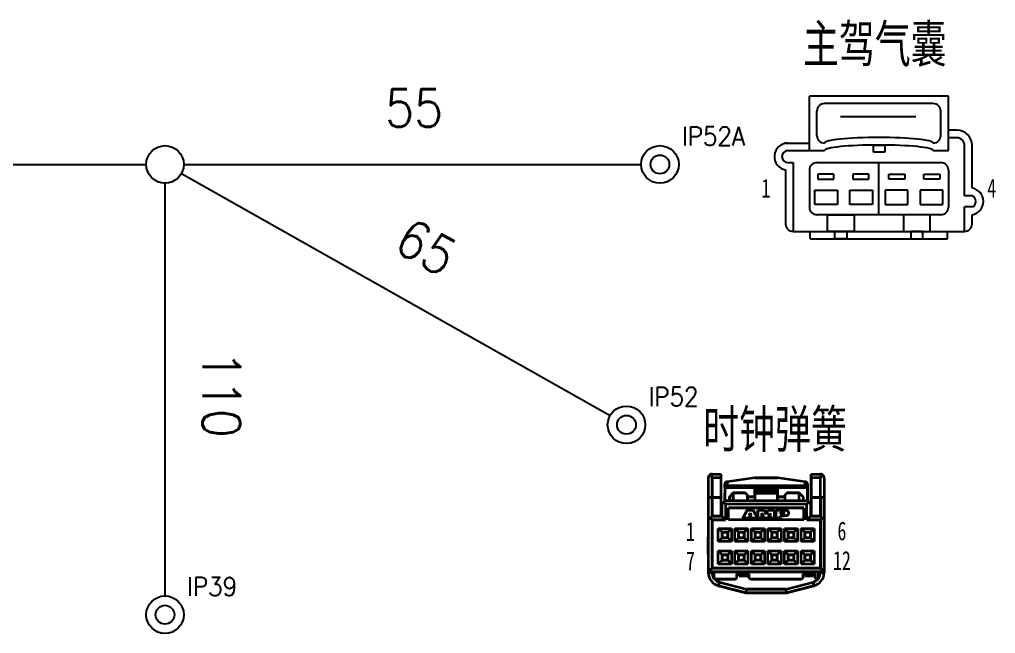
# Model space of a CAD drawing. Header units: inches. Extents: x 47316 to 59086, y 3141 to 11743.
# Drawn here: x 52547.9 to 52677.6, y 8756.5 to 8838.2 of the extents above; entities that cross this region are included whole.
import ezdxf

# ---------------------------------------------------------------- set-up
doc = ezdxf.new("R2010")
doc.units = ezdxf.units.IN
doc.header["$MEASUREMENT"] = 0
doc.layers.add('___SHELL', color=7, linetype='Continuous')
doc.styles.add('MtX_FangSong_GB2312', font='')
doc.styles.get("Standard").update_dxf_attribs({"font": ''})
doc.styles.add('仿宋', font='仿宋_GB2312.ttf', dxfattribs={"width": 0.7})
doc.styles.get('MtX_FangSong_GB2312').set_extended_font_data('FangSong_GB2312')
doc.styles.get('Standard').set_extended_font_data('SimSun')
doc.linetypes.add('_VH_OTCON', pattern='A,0.0001,[7,VeSys.shx,S=0.1,R=0,X=0,Y=0],-0.4,[7,VeSys.shx,S=0.1,R=0,X=0,Y=0],-0.4,["X",Standard,S=1,R=0,X=-0.5,Y=-0.5],-0.0001,[7,VeSys.shx,S=0.1,R=0,X=0,Y=0],-0.4', length=1.2002)

msp = doc.modelspace()

# ---------------------------------------------------------------- linework, layer by layer
at = {"color": 0, "linetype": '_VH_OTCON', "lineweight": -2, "ltscale": 5}
for p, q in [((52402.94, 8818.94), (52564.7, 8818.94)), ((52569.7, 8818.94), (52630.51, 8818.94)), ((52569.38, 8817.71), (52626.39, 8785.51)), ((52567.2, 8816.44), (52567.2, 8761.5))]:
    msp.add_line(p, q, dxfattribs=at)
at = {"color": 7, "lineweight": 35, "ltscale": 0.064999}
for p, q in [((52639.44, 8777.21), (52639.44, 8774.61)), ((52639.44, 8777.21), (52639.44, 8774.61)), ((52639.94, 8777.21), (52639.94, 8774.61)), ((52639.94, 8774.61), (52639.94, 8777.21)), ((52641.14, 8774.61), (52641.14, 8777.21)), ((52641.14, 8774.61), (52641.14, 8777.21)), ((52653.14, 8777.21), (52653.14, 8774.61)), ((52653.14, 8777.21), (52653.14, 8774.61)), ((52654.34, 8774.61), (52654.34, 8777.21)), ((52654.34, 8774.61), (52654.34, 8777.21)), ((52654.84, 8777.21), (52654.84, 8774.61)), ((52654.84, 8777.21), (52654.84, 8774.61))]:
    msp.add_line(p, q, dxfattribs=at)
at = {"color": 7, "lineweight": 35, "ltscale": 0.1975}
msp.add_line((52639.44, 8777.21), (52639.44, 8769.31), dxfattribs=at)
at = {"color": 7, "lineweight": 35, "ltscale": 0.03}
for p, q in [((52639.94, 8777.71), (52641.14, 8777.71)), ((52639.94, 8777.71), (52641.14, 8777.71)), ((52641.14, 8777.21), (52639.94, 8777.21)), ((52641.14, 8777.21), (52639.94, 8777.21)), ((52653.14, 8777.71), (52654.34, 8777.71)), ((52653.14, 8777.71), (52654.34, 8777.71)), ((52654.34, 8777.21), (52653.14, 8777.21)), ((52654.34, 8777.21), (52653.14, 8777.21)), ((52639.94, 8774.61), (52641.14, 8774.61)), ((52641.14, 8774.61), (52639.94, 8774.61)), ((52653.14, 8774.61), (52654.34, 8774.61)), ((52654.34, 8774.61), (52653.14, 8774.61))]:
    msp.add_line(p, q, dxfattribs=at)
at = {"color": 7, "lineweight": 35, "ltscale": 0.0125}
for p, q in [((52641.14, 8777.21), (52641.14, 8777.71)), ((52641.14, 8777.21), (52641.14, 8777.71)), ((52653.14, 8777.71), (52653.14, 8777.21)), ((52653.14, 8777.71), (52653.14, 8777.21)), ((52639.94, 8774.61), (52639.44, 8774.61)), ((52639.44, 8774.61), (52639.94, 8774.61)), ((52642.24, 8774.71), (52642.24, 8774.21)), ((52642.24, 8774.71), (52642.24, 8774.21)), ((52645.64, 8774.71), (52645.64, 8774.21)), ((52649.64, 8774.71), (52649.64, 8774.21)), ((52652.04, 8774.71), (52652.04, 8774.21)), ((52652.04, 8774.71), (52652.04, 8774.21)), ((52654.84, 8774.61), (52654.34, 8774.61)), ((52654.84, 8774.61), (52654.34, 8774.61)), ((52639.44, 8764.6), (52639.94, 8764.6)), ((52639.44, 8764.6), (52639.94, 8764.6)), ((52654.84, 8764.6), (52654.34, 8764.6)), ((52654.34, 8764.6), (52654.84, 8764.6)), ((52640.79, 8762.86), (52640.91, 8763.35)), ((52640.91, 8763.35), (52640.79, 8762.86)), ((52653.49, 8762.86), (52653.37, 8763.35)), ((52653.37, 8763.35), (52653.49, 8762.86))]:
    msp.add_line(p, q, dxfattribs=at)
at = {"color": 7, "lineweight": 35, "ltscale": 0.001054}
for p, q in [((52641.9, 8776.69), (52641.94, 8776.69)), ((52641.94, 8776.69), (52641.9, 8776.69)), ((52652.38, 8776.69), (52652.34, 8776.69)), ((52652.34, 8776.69), (52652.38, 8776.69))]:
    msp.add_line(p, q, dxfattribs=at)
at = {"color": 7, "lineweight": 35, "ltscale": 0.093409}
for p, q in [((52645.64, 8777.21), (52641.94, 8776.69)), ((52645.64, 8777.21), (52641.94, 8776.69)), ((52652.34, 8776.69), (52648.64, 8777.21)), ((52652.34, 8776.69), (52648.64, 8777.21))]:
    msp.add_line(p, q, dxfattribs=at)
at = {"color": 7, "lineweight": 35, "ltscale": 0.012}
for p, q in [((52641.94, 8776.69), (52641.94, 8776.21)), ((52641.94, 8776.69), (52641.94, 8776.21)), ((52652.34, 8776.21), (52652.34, 8776.69)), ((52652.34, 8776.21), (52652.34, 8776.69))]:
    msp.add_line(p, q, dxfattribs=at)
at = {"color": 7, "lineweight": 35, "ltscale": 0.075}
for p, q in [((52648.64, 8777.21), (52645.64, 8777.21)), ((52645.64, 8777.21), (52648.64, 8777.21)), ((52645.64, 8775.71), (52648.64, 8775.71)), ((52648.64, 8775.71), (52645.64, 8775.71)), ((52645.64, 8775.71), (52648.64, 8775.71)), ((52645.64, 8775.51), (52648.64, 8775.51)), ((52645.64, 8775.51), (52648.64, 8775.51)), ((52639.44, 8774.61), (52639.44, 8771.61)), ((52639.44, 8774.61), (52639.44, 8771.61)), ((52648.64, 8775.15), (52645.64, 8775.15)), ((52648.64, 8775.15), (52645.64, 8775.15)), ((52654.84, 8774.61), (52654.84, 8771.61)), ((52654.84, 8771.61), (52654.84, 8774.61))]:
    msp.add_line(p, q, dxfattribs=at)
at = {"color": 7, "lineweight": 35, "ltscale": 0.139999}
msp.add_line((52653.14, 8772.11), (52653.14, 8777.71), dxfattribs=at)
at = {"color": 7, "lineweight": 35, "ltscale": 0.011926}
for p, q in [((52641.64, 8775.91), (52641.64, 8776.39)), ((52641.64, 8776.39), (52641.64, 8775.91)), ((52652.64, 8776.39), (52652.64, 8775.91)), ((52652.64, 8776.39), (52652.64, 8775.91))]:
    msp.add_line(p, q, dxfattribs=at)
at = {"color": 7, "lineweight": 35, "ltscale": 0.031333}
msp.add_line((52641.64, 8776.39), (52641.64, 8775.14), dxfattribs=at)
at = {"color": 7, "lineweight": 35, "ltscale": 0.275}
msp.add_line((52652.64, 8775.91), (52641.64, 8775.91), dxfattribs=at)
msp.add_line((52652.64, 8775.91), (52641.64, 8775.91), dxfattribs=at)
at = {"color": 7, "lineweight": 35, "ltscale": 0.045}
for p, q in [((52641.64, 8775.91), (52641.64, 8774.11)), ((52641.64, 8775.91), (52641.64, 8774.11)), ((52652.64, 8774.11), (52652.64, 8775.91)), ((52652.64, 8775.91), (52652.64, 8774.11)), ((52641.74, 8771.61), (52639.94, 8771.61)), ((52639.94, 8771.61), (52641.74, 8771.61)), ((52654.34, 8771.61), (52652.54, 8771.61)), ((52652.54, 8771.61), (52654.34, 8771.61))]:
    msp.add_line(p, q, dxfattribs=at)
at = {"color": 7, "lineweight": 35, "ltscale": 0.260001}
msp.add_line((52641.94, 8776.21), (52652.34, 8776.21), dxfattribs=at)
msp.add_line((52641.94, 8776.21), (52652.34, 8776.21), dxfattribs=at)
at = {"color": 7, "lineweight": 35, "ltscale": 0.025}
for p, q in [((52645.64, 8774.71), (52645.64, 8775.71)), ((52642.74, 8775.21), (52642.74, 8774.21)), ((52642.74, 8774.21), (52642.74, 8775.21)), ((52645.64, 8774.71), (52644.64, 8774.71)), ((52644.64, 8774.71), (52645.64, 8774.71)), ((52649.64, 8774.71), (52648.64, 8774.71)), ((52648.64, 8774.71), (52649.64, 8774.71)), ((52651.54, 8774.21), (52651.54, 8775.21)), ((52651.54, 8774.21), (52651.54, 8775.21)), ((52640.19, 8764.71), (52640.19, 8763.71)), ((52640.19, 8763.71), (52640.19, 8764.71)), ((52640.19, 8763.71), (52640.19, 8764.71)), ((52654.09, 8763.71), (52654.09, 8764.71)), ((52654.09, 8764.71), (52654.09, 8763.71))]:
    msp.add_line(p, q, dxfattribs=at)
at = {"color": 7, "lineweight": 35, "ltscale": 0.005}
for p, q in [((52645.64, 8775.51), (52645.64, 8775.71)), ((52648.64, 8775.71), (52648.64, 8775.51)), ((52648.64, 8775.51), (52648.64, 8775.71)), ((52648.64, 8775.71), (52648.64, 8775.51)), ((52649.64, 8774.71), (52649.64, 8774.91))]:
    msp.add_line(p, q, dxfattribs=at)
at = {"color": 7, "lineweight": 35, "ltscale": 0.009042}
for p, q in [((52645.64, 8775.51), (52645.64, 8775.15)), ((52645.64, 8775.51), (52645.64, 8775.15)), ((52648.64, 8775.51), (52648.64, 8775.15)), ((52648.64, 8775.15), (52648.64, 8775.51))]:
    msp.add_line(p, q, dxfattribs=at)
at = {"color": 7, "lineweight": 35, "ltscale": 0.004077}
msp.add_line((52645.64, 8775.51), (52645.64, 8775.35), dxfattribs=at)
at = {"color": 7, "lineweight": 35, "ltscale": 0.015923}
msp.add_line((52645.64, 8774.71), (52645.64, 8775.35), dxfattribs=at)
at = {"color": 7, "lineweight": 35, "ltscale": 0.0625}
for p, q in [((52639.94, 8772.11), (52639.94, 8774.61)), ((52639.94, 8774.61), (52639.94, 8772.11)), ((52641.14, 8772.11), (52641.14, 8774.61)), ((52641.14, 8772.11), (52641.14, 8774.61)), ((52653.14, 8774.61), (52653.14, 8772.11)), ((52653.14, 8774.61), (52653.14, 8772.11)), ((52654.34, 8774.61), (52654.34, 8772.11)), ((52654.34, 8772.11), (52654.34, 8774.61))]:
    msp.add_line(p, q, dxfattribs=at)
at = {"color": 7, "lineweight": 35, "ltscale": 0.008839}
for p, q in [((52641.24, 8773.71), (52641.49, 8773.96)), ((52641.24, 8773.71), (52641.49, 8773.96)), ((52641.49, 8773.96), (52641.74, 8774.21)), ((52641.49, 8773.96), (52641.74, 8774.21)), ((52641.74, 8773.71), (52641.49, 8773.96)), ((52641.49, 8773.96), (52641.74, 8773.71)), ((52652.54, 8774.21), (52652.79, 8773.96)), ((52652.54, 8774.21), (52652.79, 8773.96)), ((52652.54, 8773.71), (52652.79, 8773.96)), ((52652.79, 8773.96), (52652.54, 8773.71)), ((52652.79, 8773.96), (52653.04, 8773.71)), ((52652.79, 8773.96), (52653.04, 8773.71)), ((52639.69, 8771.86), (52639.44, 8771.61)), ((52639.44, 8771.61), (52639.69, 8771.86)), ((52639.69, 8771.86), (52639.94, 8772.11)), ((52639.94, 8772.11), (52639.69, 8771.86)), ((52639.94, 8771.61), (52639.69, 8771.86)), ((52639.69, 8771.86), (52639.94, 8771.61)), ((52654.59, 8771.86), (52654.34, 8772.11)), ((52654.59, 8771.86), (52654.34, 8772.11)), ((52654.59, 8771.86), (52654.34, 8771.61)), ((52654.34, 8771.61), (52654.59, 8771.86)), ((52654.84, 8771.61), (52654.59, 8771.86)), ((52654.84, 8771.61), (52654.59, 8771.86)), ((52639.69, 8764.96), (52639.44, 8765.21)), ((52639.44, 8765.21), (52639.69, 8764.96)), ((52639.69, 8764.96), (52639.94, 8765.21)), ((52639.94, 8765.21), (52639.69, 8764.96)), ((52639.94, 8764.71), (52639.69, 8764.96)), ((52639.69, 8764.96), (52639.94, 8764.71)), ((52654.34, 8765.21), (52654.59, 8764.96)), ((52654.59, 8764.96), (52654.34, 8765.21)), ((52654.34, 8764.71), (52654.59, 8764.96)), ((52654.34, 8764.71), (52654.59, 8764.96)), ((52654.59, 8764.96), (52654.84, 8765.21)), ((52654.59, 8764.96), (52654.84, 8765.21))]:
    msp.add_line(p, q, dxfattribs=at)
at = {"color": 7, "lineweight": 35, "ltscale": 0.010606}
for p, q in [((52641.44, 8773.91), (52641.74, 8774.21)), ((52644.64, 8774.91), (52644.34, 8775.21)), ((52644.34, 8775.21), (52644.64, 8774.91)), ((52649.94, 8775.21), (52649.64, 8774.91)), ((52649.64, 8774.91), (52649.94, 8775.21)), ((52649.64, 8774.91), (52649.94, 8775.21))]:
    msp.add_line(p, q, dxfattribs=at)
at = {"color": 7, "lineweight": 35, "ltscale": 6.7156e-05}
msp.add_line((52641.64, 8775.14), (52641.64, 8775.14), dxfattribs=at)
at = {"color": 7, "lineweight": 35, "ltscale": 0.025593}
msp.add_line((52641.64, 8774.11), (52641.64, 8775.14), dxfattribs=at)
at = {"color": 7, "lineweight": 35, "ltscale": 0.270001}
for p, q in [((52641.74, 8774.21), (52652.54, 8774.21)), ((52641.74, 8774.21), (52652.54, 8774.21)), ((52652.54, 8773.71), (52641.74, 8773.71)), ((52652.54, 8773.71), (52641.74, 8773.71))]:
    msp.add_line(p, q, dxfattribs=at)
at = {"color": 7, "lineweight": 35, "ltscale": 0.017678}
for p, q in [((52642.24, 8774.71), (52642.74, 8775.21)), ((52642.24, 8774.71), (52642.74, 8775.21)), ((52642.74, 8775.21), (52642.24, 8774.71)), ((52651.54, 8775.21), (52652.04, 8774.71)), ((52652.04, 8774.71), (52651.54, 8775.21)), ((52639.44, 8771.61), (52639.94, 8772.11)), ((52641.74, 8771.61), (52641.24, 8772.11)), ((52641.74, 8771.61), (52641.24, 8772.11)), ((52653.04, 8772.11), (52652.54, 8771.61)), ((52653.04, 8772.11), (52652.54, 8771.61)), ((52640.77, 8770.49), (52641.27, 8769.99)), ((52641.27, 8769.99), (52640.77, 8770.49)), ((52642.52, 8770.49), (52642.02, 8769.99)), ((52642.02, 8769.99), (52642.52, 8770.49)), ((52642.97, 8770.49), (52643.47, 8769.99)), ((52643.47, 8769.99), (52642.97, 8770.49)), ((52644.72, 8770.49), (52644.22, 8769.99)), ((52644.22, 8769.99), (52644.72, 8770.49)), ((52645.17, 8770.49), (52645.67, 8769.99)), ((52645.67, 8769.99), (52645.17, 8770.49)), ((52646.92, 8770.49), (52646.42, 8769.99)), ((52646.42, 8769.99), (52646.92, 8770.49)), ((52647.37, 8770.49), (52647.87, 8769.99)), ((52647.87, 8769.99), (52647.37, 8770.49)), ((52649.12, 8770.49), (52648.62, 8769.99)), ((52648.62, 8769.99), (52649.12, 8770.49)), ((52649.57, 8770.49), (52650.07, 8769.99)), ((52650.07, 8769.99), (52649.57, 8770.49)), ((52651.32, 8770.49), (52650.82, 8769.99)), ((52650.82, 8769.99), (52651.32, 8770.49)), ((52651.77, 8770.49), (52652.27, 8769.99)), ((52652.27, 8769.99), (52651.77, 8770.49)), ((52653.52, 8770.49), (52653.02, 8769.99)), ((52653.02, 8769.99), (52653.52, 8770.49)), ((52641.27, 8769.24), (52640.77, 8768.74)), ((52640.77, 8768.74), (52641.27, 8769.24)), ((52642.52, 8768.74), (52642.02, 8769.24)), ((52642.02, 8769.24), (52642.52, 8768.74)), ((52643.47, 8769.24), (52642.97, 8768.74)), ((52642.97, 8768.74), (52643.47, 8769.24)), ((52644.72, 8768.74), (52644.22, 8769.24)), ((52644.22, 8769.24), (52644.72, 8768.74)), ((52645.67, 8769.24), (52645.17, 8768.74)), ((52645.17, 8768.74), (52645.67, 8769.24)), ((52646.92, 8768.74), (52646.42, 8769.24)), ((52646.42, 8769.24), (52646.92, 8768.74)), ((52647.87, 8769.24), (52647.37, 8768.74)), ((52647.37, 8768.74), (52647.87, 8769.24)), ((52649.12, 8768.74), (52648.62, 8769.24)), ((52648.62, 8769.24), (52649.12, 8768.74)), ((52650.07, 8769.24), (52649.57, 8768.74)), ((52649.57, 8768.74), (52650.07, 8769.24)), ((52651.32, 8768.74), (52650.82, 8769.24)), ((52650.82, 8769.24), (52651.32, 8768.74)), ((52652.27, 8769.24), (52651.77, 8768.74)), ((52651.77, 8768.74), (52652.27, 8769.24)), ((52653.52, 8768.74), (52653.02, 8769.24)), ((52653.02, 8769.24), (52653.52, 8768.74)), ((52640.77, 8767.49), (52641.27, 8766.99)), ((52641.27, 8766.99), (52640.77, 8767.49)), ((52642.52, 8767.49), (52642.02, 8766.99)), ((52642.02, 8766.99), (52642.52, 8767.49)), ((52642.97, 8767.49), (52643.47, 8766.99)), ((52643.47, 8766.99), (52642.97, 8767.49)), ((52644.72, 8767.49), (52644.22, 8766.99)), ((52644.22, 8766.99), (52644.72, 8767.49)), ((52645.17, 8767.49), (52645.67, 8766.99)), ((52645.67, 8766.99), (52645.17, 8767.49)), ((52646.92, 8767.49), (52646.42, 8766.99)), ((52646.42, 8766.99), (52646.92, 8767.49)), ((52647.37, 8767.49), (52647.87, 8766.99)), ((52647.87, 8766.99), (52647.37, 8767.49)), ((52649.12, 8767.49), (52648.62, 8766.99)), ((52648.62, 8766.99), (52649.12, 8767.49)), ((52649.57, 8767.49), (52650.07, 8766.99)), ((52650.07, 8766.99), (52649.57, 8767.49)), ((52651.32, 8767.49), (52650.82, 8766.99)), ((52650.82, 8766.99), (52651.32, 8767.49)), ((52651.77, 8767.49), (52652.27, 8766.99)), ((52652.27, 8766.99), (52651.77, 8767.49)), ((52653.52, 8767.49), (52653.02, 8766.99)), ((52653.02, 8766.99), (52653.52, 8767.49)), ((52641.27, 8766.24), (52640.77, 8765.74)), ((52640.77, 8765.74), (52641.27, 8766.24)), ((52642.52, 8765.74), (52642.02, 8766.24)), ((52642.02, 8766.24), (52642.52, 8765.74)), ((52643.47, 8766.24), (52642.97, 8765.74)), ((52642.97, 8765.74), (52643.47, 8766.24)), ((52644.72, 8765.74), (52644.22, 8766.24)), ((52644.22, 8766.24), (52644.72, 8765.74)), ((52645.67, 8766.24), (52645.17, 8765.74)), ((52645.17, 8765.74), (52645.67, 8766.24)), ((52646.92, 8765.74), (52646.42, 8766.24)), ((52646.42, 8766.24), (52646.92, 8765.74)), ((52647.87, 8766.24), (52647.37, 8765.74)), ((52647.37, 8765.74), (52647.87, 8766.24)), ((52649.12, 8765.74), (52648.62, 8766.24)), ((52648.62, 8766.24), (52649.12, 8765.74)), ((52650.07, 8766.24), (52649.57, 8765.74)), ((52649.57, 8765.74), (52650.07, 8766.24)), ((52651.32, 8765.74), (52650.82, 8766.24)), ((52650.82, 8766.24), (52651.32, 8765.74)), ((52652.27, 8766.24), (52651.77, 8765.74)), ((52651.77, 8765.74), (52652.27, 8766.24)), ((52653.52, 8765.74), (52653.02, 8766.24)), ((52653.02, 8766.24), (52653.52, 8765.74)), ((52639.94, 8764.71), (52639.44, 8765.21))]:
    msp.add_line(p, q, dxfattribs=at)
at = {"color": 7, "lineweight": 35, "ltscale": 0.012499}
msp.add_line((52642.24, 8774.21), (52642.24, 8774.71), dxfattribs=at)
at = {"color": 7, "lineweight": 35, "ltscale": 0.040001}
for p, q in [((52644.34, 8775.21), (52642.74, 8775.21)), ((52642.74, 8775.21), (52644.34, 8775.21)), ((52651.54, 8775.21), (52649.94, 8775.21)), ((52649.94, 8775.21), (52651.54, 8775.21)), ((52643.24, 8764.46), (52644.84, 8764.46)), ((52643.24, 8764.46), (52644.84, 8764.46))]:
    msp.add_line(p, q, dxfattribs=at)
at = {"color": 7, "lineweight": 35, "ltscale": 0.0175}
for p, q in [((52644.64, 8774.21), (52644.64, 8774.91)), ((52644.64, 8774.91), (52644.64, 8774.21)), ((52649.64, 8774.91), (52649.64, 8774.21)), ((52649.64, 8774.91), (52649.64, 8774.21))]:
    msp.add_line(p, q, dxfattribs=at)
at = {"color": 7, "lineweight": 35, "ltscale": 0.023458}
for p, q in [((52645.64, 8775.15), (52645.64, 8774.21)), ((52645.64, 8775.15), (52645.64, 8774.21)), ((52648.64, 8775.15), (52648.64, 8774.21)), ((52648.64, 8774.21), (52648.64, 8775.15))]:
    msp.add_line(p, q, dxfattribs=at)
at = {"color": 7, "lineweight": 35, "ltscale": 0.007071}
for p, q in [((52641.44, 8773.91), (52641.24, 8773.71)), ((52645.04, 8763.71), (52644.84, 8763.91)), ((52644.84, 8763.91), (52645.04, 8763.71)), ((52645.04, 8763.71), (52644.84, 8763.91)), ((52652.04, 8763.91), (52651.84, 8763.71)), ((52651.84, 8763.71), (52652.04, 8763.91)), ((52653.84, 8763.71), (52653.64, 8763.91)), ((52653.84, 8763.71), (52653.64, 8763.91)), ((52653.64, 8763.91), (52653.84, 8763.71))]:
    msp.add_line(p, q, dxfattribs=at)
at = {"color": 7, "lineweight": 35, "ltscale": 0.039999}
for p, q in [((52641.24, 8773.71), (52641.24, 8772.11)), ((52641.24, 8772.11), (52641.24, 8773.71)), ((52641.24, 8772.11), (52641.24, 8773.71)), ((52642.14, 8771.61), (52642.14, 8773.21)), ((52642.14, 8771.61), (52642.14, 8773.21)), ((52652.14, 8773.21), (52652.14, 8771.61)), ((52652.14, 8773.21), (52652.14, 8771.61)), ((52652.14, 8771.61), (52652.14, 8773.21)), ((52653.04, 8773.71), (52653.04, 8772.11)), ((52653.04, 8773.71), (52653.04, 8772.11)), ((52652.04, 8764.46), (52653.64, 8764.46)), ((52652.04, 8764.46), (52653.64, 8764.46))]:
    msp.add_line(p, q, dxfattribs=at)
at = {"color": 7, "lineweight": 35, "ltscale": 0.052499}
for p, q in [((52641.74, 8773.71), (52641.74, 8771.61)), ((52641.74, 8773.71), (52641.74, 8771.61)), ((52652.54, 8771.61), (52652.54, 8773.71)), ((52652.54, 8771.61), (52652.54, 8773.71))]:
    msp.add_line(p, q, dxfattribs=at)
at = {"color": 7, "lineweight": 35, "ltscale": 0.25}
for p, q in [((52642.14, 8773.21), (52652.14, 8773.21)), ((52642.14, 8773.21), (52652.14, 8773.21)), ((52652.14, 8773.21), (52642.14, 8773.21)), ((52652.14, 8771.61), (52642.14, 8771.61)), ((52652.14, 8771.61), (52642.14, 8771.61))]:
    msp.add_line(p, q, dxfattribs=at)
at = {"color": 7, "lineweight": 35, "ltscale": 0.029727}
for p, q in [((52644.04, 8771.86), (52644.62, 8772.9)), ((52644.04, 8771.86), (52644.62, 8772.9)), ((52644.62, 8772.9), (52644.04, 8771.86)), ((52645.4, 8772.9), (52645.98, 8771.86)), ((52645.98, 8771.86), (52645.4, 8772.9))]:
    msp.add_line(p, q, dxfattribs=at)
at = {"color": 7, "lineweight": 35, "ltscale": 0.019644}
for p, q in [((52644.62, 8772.9), (52645.4, 8772.9)), ((52645.4, 8772.9), (52644.62, 8772.9))]:
    msp.add_line(p, q, dxfattribs=at)
at = {"color": 7, "lineweight": 35, "ltscale": 0.025999}
for p, q in [((52646.01, 8771.86), (52646.01, 8772.9)), ((52646.01, 8772.9), (52646.01, 8771.86)), ((52646.01, 8771.86), (52646.01, 8772.9)), ((52648.25, 8771.86), (52648.25, 8772.9)), ((52648.25, 8772.9), (52648.25, 8771.86)), ((52648.41, 8771.86), (52648.41, 8772.9)), ((52648.41, 8772.9), (52648.41, 8771.86)), ((52648.41, 8771.86), (52648.41, 8772.9))]:
    msp.add_line(p, q, dxfattribs=at)
at = {"color": 7, "lineweight": 35, "ltscale": 0.022597}
for p, q in [((52646.92, 8772.9), (52646.01, 8772.9)), ((52646.01, 8772.9), (52646.92, 8772.9))]:
    msp.add_line(p, q, dxfattribs=at)
at = {"color": 7, "lineweight": 35, "ltscale": 0.014502}
for p, q in [((52647.13, 8772.36), (52646.92, 8772.9)), ((52646.92, 8772.9), (52647.13, 8772.36)), ((52647.13, 8772.36), (52647.35, 8772.9)), ((52647.35, 8772.9), (52647.13, 8772.36)), ((52647.13, 8772.36), (52647.35, 8772.9))]:
    msp.add_line(p, q, dxfattribs=at)
at = {"color": 7, "lineweight": 35, "ltscale": 0.022598}
for p, q in [((52648.25, 8772.9), (52647.35, 8772.9)), ((52647.35, 8772.9), (52648.25, 8772.9))]:
    msp.add_line(p, q, dxfattribs=at)
at = {"color": 7, "lineweight": 35, "ltscale": 0.026418}
for p, q in [((52649.47, 8772.9), (52648.41, 8772.9)), ((52648.41, 8772.9), (52649.47, 8772.9))]:
    msp.add_line(p, q, dxfattribs=at)
at = {"color": 7, "lineweight": 35, "ltscale": 0.160001}
for p, q in [((52639.44, 8771.61), (52639.44, 8765.21)), ((52639.44, 8771.61), (52639.44, 8765.21)), ((52639.94, 8765.21), (52639.94, 8771.61)), ((52639.94, 8771.61), (52639.94, 8765.21)), ((52654.34, 8771.61), (52654.34, 8765.21)), ((52654.34, 8765.21), (52654.34, 8771.61)), ((52654.84, 8771.61), (52654.84, 8765.21)), ((52654.84, 8765.21), (52654.84, 8771.61))]:
    msp.add_line(p, q, dxfattribs=at)
at = {"color": 7, "lineweight": 35, "ltscale": 0.0325}
for p, q in [((52639.94, 8772.11), (52641.24, 8772.11)), ((52641.24, 8772.11), (52639.94, 8772.11)), ((52653.04, 8772.11), (52654.34, 8772.11)), ((52654.34, 8772.11), (52653.04, 8772.11))]:
    msp.add_line(p, q, dxfattribs=at)
at = {"color": 7, "lineweight": 35, "ltscale": 0.016338}
for p, q in [((52644.69, 8771.86), (52644.04, 8771.86)), ((52644.69, 8771.86), (52644.04, 8771.86)), ((52644.04, 8771.86), (52644.69, 8771.86)), ((52645.98, 8771.86), (52645.33, 8771.86)), ((52645.98, 8771.86), (52645.33, 8771.86)), ((52645.33, 8771.86), (52645.98, 8771.86))]:
    msp.add_line(p, q, dxfattribs=at)
at = {"color": 7, "lineweight": 35, "ltscale": 0.003046}
for p, q in [((52644.75, 8771.97), (52644.69, 8771.86)), ((52644.69, 8771.86), (52644.75, 8771.97))]:
    msp.add_line(p, q, dxfattribs=at)
at = {"color": 7, "lineweight": 35, "ltscale": 0.013194}
for p, q in [((52645.27, 8771.97), (52644.75, 8771.97)), ((52645.27, 8771.97), (52644.75, 8771.97)), ((52644.75, 8771.97), (52645.27, 8771.97))]:
    msp.add_line(p, q, dxfattribs=at)
at = {"color": 7, "lineweight": 35, "ltscale": 0.008243}
for p, q in [((52644.87, 8772.23), (52645.01, 8772.53)), ((52645.01, 8772.53), (52644.87, 8772.23))]:
    msp.add_line(p, q, dxfattribs=at)
at = {"color": 7, "lineweight": 35, "ltscale": 0.007031}
for p, q in [((52645.15, 8772.23), (52644.87, 8772.23)), ((52644.87, 8772.23), (52645.15, 8772.23))]:
    msp.add_line(p, q, dxfattribs=at)
at = {"color": 7, "lineweight": 35, "ltscale": 0.00827}
for p, q in [((52645.15, 8772.23), (52645.01, 8772.53)), ((52645.01, 8772.53), (52645.15, 8772.23)), ((52645.15, 8772.23), (52645.01, 8772.53))]:
    msp.add_line(p, q, dxfattribs=at)
at = {"color": 7, "lineweight": 35, "ltscale": 0.003056}
for p, q in [((52645.33, 8771.86), (52645.27, 8771.97)), ((52645.33, 8771.86), (52645.27, 8771.97)), ((52645.27, 8771.97), (52645.33, 8771.86))]:
    msp.add_line(p, q, dxfattribs=at)
at = {"color": 7, "lineweight": 35, "ltscale": 0.014299}
for p, q in [((52646.58, 8771.86), (52646.01, 8771.86)), ((52646.01, 8771.86), (52646.58, 8771.86)), ((52646.58, 8771.86), (52646.01, 8771.86))]:
    msp.add_line(p, q, dxfattribs=at)
at = {"color": 7, "lineweight": 35, "ltscale": 0.018217}
for p, q in [((52646.87, 8771.86), (52646.58, 8772.53)), ((52646.58, 8772.53), (52646.87, 8771.86)), ((52646.87, 8771.86), (52646.58, 8772.53)), ((52647.4, 8771.86), (52647.68, 8772.53)), ((52647.68, 8772.53), (52647.4, 8771.86))]:
    msp.add_line(p, q, dxfattribs=at)
at = {"color": 7, "lineweight": 35, "ltscale": 0.016779}
for p, q in [((52646.58, 8771.86), (52646.58, 8772.53)), ((52646.58, 8772.53), (52646.58, 8771.86)), ((52647.68, 8771.86), (52647.68, 8772.53)), ((52647.68, 8772.53), (52647.68, 8771.86)), ((52647.68, 8771.86), (52647.68, 8772.53))]:
    msp.add_line(p, q, dxfattribs=at)
at = {"color": 7, "lineweight": 35, "ltscale": 0.013274}
for p, q in [((52647.4, 8771.86), (52646.87, 8771.86)), ((52646.87, 8771.86), (52647.4, 8771.86)), ((52647.4, 8771.86), (52646.87, 8771.86))]:
    msp.add_line(p, q, dxfattribs=at)
at = {"color": 7, "lineweight": 35, "ltscale": 0.014301}
for p, q in [((52648.25, 8771.86), (52647.68, 8771.86)), ((52647.68, 8771.86), (52648.25, 8771.86)), ((52648.25, 8771.86), (52647.68, 8771.86))]:
    msp.add_line(p, q, dxfattribs=at)
at = {"color": 7, "lineweight": 35, "ltscale": 0.014365}
for p, q in [((52648.98, 8771.86), (52648.41, 8771.86)), ((52648.41, 8771.86), (52648.98, 8771.86)), ((52648.98, 8771.86), (52648.41, 8771.86))]:
    msp.add_line(p, q, dxfattribs=at)
at = {"color": 7, "lineweight": 35, "ltscale": 0.012053}
for p, q in [((52649.47, 8772.61), (52648.98, 8772.61)), ((52648.98, 8772.61), (52649.47, 8772.61)), ((52649.47, 8772.61), (52648.98, 8772.61)), ((52649.47, 8772.46), (52648.98, 8772.46)), ((52648.98, 8772.46), (52649.47, 8772.46)), ((52649.47, 8772.17), (52648.98, 8772.17)), ((52648.98, 8772.17), (52649.47, 8772.17)), ((52649.47, 8772.17), (52648.98, 8772.17))]:
    msp.add_line(p, q, dxfattribs=at)
at = {"color": 7, "lineweight": 35, "ltscale": 0.003868}
for p, q in [((52648.98, 8772.46), (52648.98, 8772.61)), ((52648.98, 8772.61), (52648.98, 8772.46))]:
    msp.add_line(p, q, dxfattribs=at)
at = {"color": 7, "lineweight": 35, "ltscale": 0.007591}
for p, q in [((52648.98, 8771.86), (52648.98, 8772.17)), ((52648.98, 8772.17), (52648.98, 8771.86))]:
    msp.add_line(p, q, dxfattribs=at)
at = {"color": 7, "lineweight": 35, "ltscale": 0.04375}
for p, q in [((52640.77, 8768.74), (52640.77, 8770.49)), ((52640.77, 8770.49), (52642.52, 8770.49)), ((52640.77, 8768.74), (52640.77, 8770.49)), ((52640.77, 8770.49), (52642.52, 8770.49)), ((52642.52, 8770.49), (52642.52, 8768.74)), ((52642.52, 8770.49), (52642.52, 8768.74)), ((52642.97, 8768.74), (52642.97, 8770.49)), ((52642.97, 8770.49), (52644.72, 8770.49)), ((52642.97, 8768.74), (52642.97, 8770.49)), ((52642.97, 8770.49), (52644.72, 8770.49)), ((52644.72, 8770.49), (52644.72, 8768.74)), ((52644.72, 8770.49), (52644.72, 8768.74)), ((52645.17, 8768.74), (52645.17, 8770.49)), ((52645.17, 8770.49), (52646.92, 8770.49)), ((52645.17, 8768.74), (52645.17, 8770.49)), ((52645.17, 8770.49), (52646.92, 8770.49)), ((52646.92, 8770.49), (52646.92, 8768.74)), ((52646.92, 8770.49), (52646.92, 8768.74)), ((52647.37, 8768.74), (52647.37, 8770.49)), ((52647.37, 8770.49), (52649.12, 8770.49)), ((52647.37, 8768.74), (52647.37, 8770.49)), ((52647.37, 8770.49), (52649.12, 8770.49)), ((52649.12, 8770.49), (52649.12, 8768.74)), ((52649.12, 8770.49), (52649.12, 8768.74)), ((52649.57, 8768.74), (52649.57, 8770.49)), ((52649.57, 8770.49), (52651.32, 8770.49)), ((52649.57, 8768.74), (52649.57, 8770.49)), ((52649.57, 8770.49), (52651.32, 8770.49)), ((52651.32, 8770.49), (52651.32, 8768.74)), ((52651.32, 8770.49), (52651.32, 8768.74)), ((52651.77, 8768.74), (52651.77, 8770.49)), ((52651.77, 8770.49), (52653.52, 8770.49)), ((52651.77, 8768.74), (52651.77, 8770.49)), ((52651.77, 8770.49), (52653.52, 8770.49)), ((52653.52, 8770.49), (52653.52, 8768.74)), ((52653.52, 8770.49), (52653.52, 8768.74)), ((52642.52, 8768.74), (52640.77, 8768.74)), ((52642.52, 8768.74), (52640.77, 8768.74)), ((52640.77, 8765.74), (52640.77, 8767.49)), ((52640.77, 8767.49), (52642.52, 8767.49)), ((52640.77, 8765.74), (52640.77, 8767.49)), ((52640.77, 8767.49), (52642.52, 8767.49)), ((52642.52, 8767.49), (52642.52, 8765.74)), ((52642.52, 8767.49), (52642.52, 8765.74)), ((52644.72, 8768.74), (52642.97, 8768.74)), ((52644.72, 8768.74), (52642.97, 8768.74)), ((52642.97, 8765.74), (52642.97, 8767.49)), ((52642.97, 8767.49), (52644.72, 8767.49)), ((52642.97, 8765.74), (52642.97, 8767.49)), ((52642.97, 8767.49), (52644.72, 8767.49)), ((52644.72, 8767.49), (52644.72, 8765.74)), ((52644.72, 8767.49), (52644.72, 8765.74)), ((52646.92, 8768.74), (52645.17, 8768.74)), ((52646.92, 8768.74), (52645.17, 8768.74)), ((52645.17, 8765.74), (52645.17, 8767.49)), ((52645.17, 8767.49), (52646.92, 8767.49)), ((52645.17, 8765.74), (52645.17, 8767.49)), ((52645.17, 8767.49), (52646.92, 8767.49)), ((52646.92, 8767.49), (52646.92, 8765.74)), ((52646.92, 8767.49), (52646.92, 8765.74)), ((52649.12, 8768.74), (52647.37, 8768.74)), ((52649.12, 8768.74), (52647.37, 8768.74)), ((52647.37, 8765.74), (52647.37, 8767.49)), ((52647.37, 8767.49), (52649.12, 8767.49)), ((52647.37, 8765.74), (52647.37, 8767.49)), ((52647.37, 8767.49), (52649.12, 8767.49)), ((52649.12, 8767.49), (52649.12, 8765.74)), ((52649.12, 8767.49), (52649.12, 8765.74)), ((52651.32, 8768.74), (52649.57, 8768.74)), ((52651.32, 8768.74), (52649.57, 8768.74)), ((52649.57, 8765.74), (52649.57, 8767.49)), ((52649.57, 8767.49), (52651.32, 8767.49)), ((52649.57, 8765.74), (52649.57, 8767.49)), ((52649.57, 8767.49), (52651.32, 8767.49)), ((52651.32, 8767.49), (52651.32, 8765.74)), ((52651.32, 8767.49), (52651.32, 8765.74)), ((52653.52, 8768.74), (52651.77, 8768.74)), ((52653.52, 8768.74), (52651.77, 8768.74)), ((52651.77, 8765.74), (52651.77, 8767.49)), ((52651.77, 8767.49), (52653.52, 8767.49)), ((52651.77, 8765.74), (52651.77, 8767.49)), ((52651.77, 8767.49), (52653.52, 8767.49)), ((52653.52, 8767.49), (52653.52, 8765.74)), ((52653.52, 8767.49), (52653.52, 8765.74)), ((52642.52, 8765.74), (52640.77, 8765.74)), ((52642.52, 8765.74), (52640.77, 8765.74)), ((52644.72, 8765.74), (52642.97, 8765.74)), ((52644.72, 8765.74), (52642.97, 8765.74)), ((52646.92, 8765.74), (52645.17, 8765.74)), ((52646.92, 8765.74), (52645.17, 8765.74)), ((52649.12, 8765.74), (52647.37, 8765.74)), ((52649.12, 8765.74), (52647.37, 8765.74)), ((52651.32, 8765.74), (52649.57, 8765.74)), ((52651.32, 8765.74), (52649.57, 8765.74)), ((52653.52, 8765.74), (52651.77, 8765.74)), ((52653.52, 8765.74), (52651.77, 8765.74)), ((52643.04, 8763.71), (52641.29, 8763.71))]:
    msp.add_line(p, q, dxfattribs=at)
at = {"color": 7, "lineweight": 35, "ltscale": 0.055}
msp.add_line((52639.44, 8767.11), (52639.44, 8769.31), dxfattribs=at)
at = {"color": 7, "lineweight": 35, "ltscale": 0.01875}
for p, q in [((52641.27, 8769.99), (52641.27, 8769.24)), ((52642.02, 8769.99), (52641.27, 8769.99)), ((52642.02, 8769.99), (52641.27, 8769.99)), ((52641.27, 8769.24), (52641.27, 8769.99)), ((52641.27, 8769.99), (52642.02, 8769.99)), ((52641.27, 8769.24), (52642.02, 8769.24)), ((52642.02, 8769.24), (52641.27, 8769.24)), ((52642.02, 8769.24), (52642.02, 8769.99)), ((52642.02, 8769.24), (52642.02, 8769.99)), ((52642.02, 8769.99), (52642.02, 8769.24)), ((52643.47, 8769.99), (52643.47, 8769.24)), ((52644.22, 8769.99), (52643.47, 8769.99)), ((52644.22, 8769.99), (52643.47, 8769.99)), ((52643.47, 8769.24), (52643.47, 8769.99)), ((52643.47, 8769.99), (52644.22, 8769.99)), ((52643.47, 8769.24), (52644.22, 8769.24)), ((52644.22, 8769.24), (52643.47, 8769.24)), ((52644.22, 8769.24), (52644.22, 8769.99)), ((52644.22, 8769.24), (52644.22, 8769.99)), ((52644.22, 8769.99), (52644.22, 8769.24)), ((52645.67, 8769.99), (52645.67, 8769.24)), ((52646.42, 8769.99), (52645.67, 8769.99)), ((52646.42, 8769.99), (52645.67, 8769.99)), ((52645.67, 8769.24), (52645.67, 8769.99)), ((52645.67, 8769.99), (52646.42, 8769.99)), ((52645.67, 8769.24), (52646.42, 8769.24)), ((52646.42, 8769.24), (52645.67, 8769.24)), ((52646.42, 8769.24), (52646.42, 8769.99)), ((52646.42, 8769.24), (52646.42, 8769.99)), ((52646.42, 8769.99), (52646.42, 8769.24)), ((52647.87, 8769.99), (52647.87, 8769.24)), ((52648.62, 8769.99), (52647.87, 8769.99)), ((52648.62, 8769.99), (52647.87, 8769.99)), ((52647.87, 8769.24), (52647.87, 8769.99)), ((52647.87, 8769.99), (52648.62, 8769.99)), ((52647.87, 8769.24), (52648.62, 8769.24)), ((52648.62, 8769.24), (52647.87, 8769.24)), ((52648.62, 8769.24), (52648.62, 8769.99)), ((52648.62, 8769.24), (52648.62, 8769.99)), ((52648.62, 8769.99), (52648.62, 8769.24)), ((52650.07, 8769.99), (52650.07, 8769.24)), ((52650.82, 8769.99), (52650.07, 8769.99)), ((52650.82, 8769.99), (52650.07, 8769.99)), ((52650.07, 8769.24), (52650.07, 8769.99)), ((52650.07, 8769.99), (52650.82, 8769.99)), ((52650.07, 8769.24), (52650.82, 8769.24)), ((52650.82, 8769.24), (52650.07, 8769.24)), ((52650.82, 8769.24), (52650.82, 8769.99)), ((52650.82, 8769.24), (52650.82, 8769.99)), ((52650.82, 8769.99), (52650.82, 8769.24)), ((52652.27, 8769.99), (52652.27, 8769.24)), ((52653.02, 8769.99), (52652.27, 8769.99)), ((52653.02, 8769.99), (52652.27, 8769.99)), ((52652.27, 8769.24), (52652.27, 8769.99)), ((52652.27, 8769.99), (52653.02, 8769.99)), ((52652.27, 8769.24), (52653.02, 8769.24)), ((52653.02, 8769.24), (52652.27, 8769.24)), ((52653.02, 8769.24), (52653.02, 8769.99)), ((52653.02, 8769.24), (52653.02, 8769.99)), ((52653.02, 8769.99), (52653.02, 8769.24)), ((52641.27, 8766.99), (52641.27, 8766.24)), ((52642.02, 8766.99), (52641.27, 8766.99)), ((52642.02, 8766.99), (52641.27, 8766.99)), ((52641.27, 8766.24), (52641.27, 8766.99)), ((52641.27, 8766.99), (52642.02, 8766.99)), ((52641.27, 8766.24), (52642.02, 8766.24)), ((52642.02, 8766.24), (52641.27, 8766.24)), ((52642.02, 8766.24), (52642.02, 8766.99)), ((52642.02, 8766.24), (52642.02, 8766.99)), ((52642.02, 8766.99), (52642.02, 8766.24)), ((52643.47, 8766.99), (52643.47, 8766.24)), ((52644.22, 8766.99), (52643.47, 8766.99)), ((52644.22, 8766.99), (52643.47, 8766.99)), ((52643.47, 8766.24), (52643.47, 8766.99)), ((52643.47, 8766.99), (52644.22, 8766.99)), ((52643.47, 8766.24), (52644.22, 8766.24)), ((52644.22, 8766.24), (52643.47, 8766.24)), ((52644.22, 8766.24), (52644.22, 8766.99)), ((52644.22, 8766.24), (52644.22, 8766.99)), ((52644.22, 8766.99), (52644.22, 8766.24)), ((52645.67, 8766.99), (52645.67, 8766.24)), ((52646.42, 8766.99), (52645.67, 8766.99)), ((52646.42, 8766.99), (52645.67, 8766.99)), ((52645.67, 8766.24), (52645.67, 8766.99)), ((52645.67, 8766.99), (52646.42, 8766.99)), ((52645.67, 8766.24), (52646.42, 8766.24)), ((52646.42, 8766.24), (52645.67, 8766.24)), ((52646.42, 8766.24), (52646.42, 8766.99)), ((52646.42, 8766.24), (52646.42, 8766.99)), ((52646.42, 8766.99), (52646.42, 8766.24)), ((52647.87, 8766.99), (52647.87, 8766.24)), ((52648.62, 8766.99), (52647.87, 8766.99)), ((52648.62, 8766.99), (52647.87, 8766.99)), ((52647.87, 8766.24), (52647.87, 8766.99)), ((52647.87, 8766.99), (52648.62, 8766.99)), ((52647.87, 8766.24), (52648.62, 8766.24)), ((52648.62, 8766.24), (52647.87, 8766.24)), ((52648.62, 8766.24), (52648.62, 8766.99)), ((52648.62, 8766.24), (52648.62, 8766.99)), ((52648.62, 8766.99), (52648.62, 8766.24)), ((52650.07, 8766.99), (52650.07, 8766.24)), ((52650.82, 8766.99), (52650.07, 8766.99)), ((52650.82, 8766.99), (52650.07, 8766.99)), ((52650.07, 8766.24), (52650.07, 8766.99)), ((52650.07, 8766.99), (52650.82, 8766.99)), ((52650.07, 8766.24), (52650.82, 8766.24)), ((52650.82, 8766.24), (52650.07, 8766.24)), ((52650.82, 8766.24), (52650.82, 8766.99)), ((52650.82, 8766.24), (52650.82, 8766.99)), ((52650.82, 8766.99), (52650.82, 8766.24)), ((52652.27, 8766.99), (52652.27, 8766.24)), ((52653.02, 8766.99), (52652.27, 8766.99)), ((52653.02, 8766.99), (52652.27, 8766.99)), ((52652.27, 8766.24), (52652.27, 8766.99)), ((52652.27, 8766.99), (52653.02, 8766.99)), ((52652.27, 8766.24), (52653.02, 8766.24)), ((52653.02, 8766.24), (52652.27, 8766.24)), ((52653.02, 8766.24), (52653.02, 8766.99)), ((52653.02, 8766.24), (52653.02, 8766.99)), ((52653.02, 8766.99), (52653.02, 8766.24))]:
    msp.add_line(p, q, dxfattribs=at)
at = {"color": 7, "lineweight": 35, "ltscale": 0.062704}
msp.add_line((52639.44, 8767.11), (52639.44, 8764.6), dxfattribs=at)
at = {"color": 7, "lineweight": 35, "ltscale": 0.015204}
for p, q in [((52639.44, 8765.21), (52639.44, 8764.6)), ((52639.44, 8765.21), (52639.44, 8764.6)), ((52654.84, 8765.21), (52654.84, 8764.6)), ((52654.84, 8765.21), (52654.84, 8764.6))]:
    msp.add_line(p, q, dxfattribs=at)
at = {"color": 7, "lineweight": 35, "ltscale": 0.360001}
for p, q in [((52639.94, 8765.21), (52654.34, 8765.21)), ((52654.34, 8765.21), (52639.94, 8765.21)), ((52639.94, 8764.71), (52654.34, 8764.71)), ((52654.34, 8764.71), (52639.94, 8764.71))]:
    msp.add_line(p, q, dxfattribs=at)
at = {"color": 7, "lineweight": 35, "ltscale": 0.00625}
for p, q in [((52640.19, 8764.71), (52639.94, 8764.71)), ((52643.49, 8764.46), (52643.24, 8764.46)), ((52644.84, 8764.46), (52644.59, 8764.46)), ((52652.29, 8764.46), (52652.04, 8764.46)), ((52653.64, 8764.46), (52653.39, 8764.46)), ((52654.09, 8763.71), (52653.84, 8763.71)), ((52653.84, 8763.71), (52654.09, 8763.71)), ((52654.09, 8763.71), (52653.84, 8763.71)), ((52654.34, 8764.71), (52654.09, 8764.71))]:
    msp.add_line(p, q, dxfattribs=at)
at = {"color": 7, "lineweight": 35, "ltscale": 0.002704}
for p, q in [((52639.94, 8764.71), (52639.94, 8764.6)), ((52639.94, 8764.6), (52639.94, 8764.71)), ((52654.34, 8764.6), (52654.34, 8764.71)), ((52654.34, 8764.6), (52654.34, 8764.71))]:
    msp.add_line(p, q, dxfattribs=at)
at = {"color": 7, "lineweight": 35, "ltscale": 0.347501}
msp.add_line((52654.09, 8764.71), (52640.19, 8764.71), dxfattribs=at)
at = {"color": 7, "lineweight": 35, "ltscale": 0.071251}
for p, q in [((52640.19, 8763.71), (52643.04, 8763.71)), ((52643.04, 8763.71), (52640.19, 8763.71))]:
    msp.add_line(p, q, dxfattribs=at)
at = {"color": 7, "lineweight": 35, "ltscale": 0.027501}
for p, q in [((52641.29, 8763.71), (52640.19, 8763.71)), ((52644.59, 8764.46), (52643.49, 8764.46)), ((52643.49, 8764.16), (52644.59, 8764.16)), ((52644.59, 8764.16), (52643.49, 8764.16)), ((52644.59, 8764.16), (52643.49, 8764.16))]:
    msp.add_line(p, q, dxfattribs=at)
at = {"color": 7, "lineweight": 35, "ltscale": 0.00707}
for p, q in [((52643.04, 8763.71), (52643.24, 8763.91)), ((52643.24, 8763.91), (52643.04, 8763.71))]:
    msp.add_line(p, q, dxfattribs=at)
at = {"color": 7, "lineweight": 35, "ltscale": 0.01375}
for p, q in [((52643.24, 8763.91), (52643.24, 8764.46)), ((52643.24, 8763.91), (52643.24, 8764.46)), ((52644.84, 8763.91), (52644.84, 8764.46)), ((52644.84, 8764.46), (52644.84, 8763.91)), ((52644.84, 8764.46), (52644.84, 8763.91)), ((52652.04, 8763.91), (52652.04, 8764.46)), ((52652.04, 8763.91), (52652.04, 8764.46)), ((52653.64, 8763.91), (52653.64, 8764.46)), ((52653.64, 8764.46), (52653.64, 8763.91)), ((52653.64, 8764.46), (52653.64, 8763.91))]:
    msp.add_line(p, q, dxfattribs=at)
at = {"color": 7, "lineweight": 35, "ltscale": 0.0075}
for p, q in [((52643.49, 8764.46), (52643.49, 8764.16)), ((52643.49, 8764.46), (52643.49, 8764.16)), ((52644.59, 8764.16), (52644.59, 8764.46)), ((52644.59, 8764.46), (52644.59, 8764.16)), ((52652.29, 8764.46), (52652.29, 8764.16)), ((52652.29, 8764.46), (52652.29, 8764.16)), ((52653.39, 8764.16), (52653.39, 8764.46)), ((52653.39, 8764.46), (52653.39, 8764.16))]:
    msp.add_line(p, q, dxfattribs=at)
at = {"color": 7, "lineweight": 35, "ltscale": 0.002278}
for p, q in [((52643.49, 8764.37), (52643.49, 8764.46)), ((52652.29, 8764.37), (52652.29, 8764.46))]:
    msp.add_line(p, q, dxfattribs=at)
at = {"color": 7, "lineweight": 35, "ltscale": 0.003622}
for p, q in [((52643.49, 8764.37), (52643.49, 8764.23)), ((52652.29, 8764.37), (52652.29, 8764.23))]:
    msp.add_line(p, q, dxfattribs=at)
at = {"color": 7, "lineweight": 35, "ltscale": 0.0016}
for p, q in [((52643.49, 8764.16), (52643.49, 8764.23)), ((52652.29, 8764.16), (52652.29, 8764.23))]:
    msp.add_line(p, q, dxfattribs=at)
at = {"color": 7, "lineweight": 35, "ltscale": 0.17}
for p, q in [((52651.84, 8763.71), (52645.04, 8763.71)), ((52645.04, 8763.71), (52651.84, 8763.71)), ((52651.84, 8763.71), (52645.04, 8763.71))]:
    msp.add_line(p, q, dxfattribs=at)
at = {"color": 7, "lineweight": 35, "ltscale": 0.027499}
for p, q in [((52653.39, 8764.46), (52652.29, 8764.46)), ((52652.29, 8764.16), (52653.39, 8764.16)), ((52653.39, 8764.16), (52652.29, 8764.16)), ((52653.39, 8764.16), (52652.29, 8764.16))]:
    msp.add_line(p, q, dxfattribs=at)
at = {"color": 7, "lineweight": 35, "ltscale": 0.09436}
for p, q in [((52644.44, 8761.91), (52640.79, 8762.86)), ((52640.79, 8762.86), (52644.44, 8761.91)), ((52640.79, 8762.86), (52644.44, 8761.91)), ((52649.84, 8761.91), (52653.49, 8762.86)), ((52649.84, 8761.91), (52653.49, 8762.86)), ((52653.49, 8762.86), (52649.84, 8761.91))]:
    msp.add_line(p, q, dxfattribs=at)
at = {"color": 7, "lineweight": 35, "ltscale": 0.092761}
for p, q in [((52640.91, 8763.35), (52644.5, 8762.41)), ((52640.91, 8763.35), (52644.5, 8762.41)), ((52649.78, 8762.41), (52653.37, 8763.35)), ((52649.78, 8762.41), (52653.37, 8763.35))]:
    msp.add_line(p, q, dxfattribs=at)
at = {"color": 7, "lineweight": 35, "ltscale": 0.012602}
for p, q in [((52644.5, 8762.41), (52644.44, 8761.91)), ((52644.5, 8762.41), (52644.44, 8761.91)), ((52649.84, 8761.91), (52649.78, 8762.41)), ((52649.84, 8761.91), (52649.78, 8762.41))]:
    msp.add_line(p, q, dxfattribs=at)
at = {"color": 7, "lineweight": 35, "ltscale": 0.131802}
for p, q in [((52644.5, 8762.41), (52649.78, 8762.41)), ((52649.78, 8762.41), (52644.5, 8762.41))]:
    msp.add_line(p, q, dxfattribs=at)
at = {"color": 7, "lineweight": 35, "ltscale": 0.135001}
for p, q in [((52644.44, 8761.91), (52649.84, 8761.91)), ((52649.84, 8761.91), (52644.44, 8761.91)), ((52644.44, 8761.91), (52649.84, 8761.91))]:
    msp.add_line(p, q, dxfattribs=at)
at = {"color": 7, "lineweight": 35, "ltscale": 0.001134}
msp.add_line((52649.83, 8761.96), (52649.84, 8761.91), dxfattribs=at)
at = {"color": 7, "lineweight": 35}
for points in [[(52649.47, 8772.9), (52649.73, 8772.89), (52649.86, 8772.86), (52650.05, 8772.77), (52650.09, 8772.73)], [(52650.16, 8772.53), (52650.11, 8772.71), (52650.04, 8772.78), (52649.82, 8772.87), (52649.47, 8772.9)], [(52650.16, 8772.53), (52650.14, 8772.63), (52650.05, 8772.76), (52649.97, 8772.82), (52649.75, 8772.88), (52649.47, 8772.9)], [(52649.47, 8772.17), (52649.82, 8772.2), (52650.04, 8772.29), (52650.11, 8772.36), (52650.16, 8772.53)], [(52649.47, 8772.17), (52649.85, 8772.2), (52650.01, 8772.27), (52650.1, 8772.34), (52650.16, 8772.53)], [(52650.1, 8772.35), (52650.04, 8772.3), (52649.91, 8772.23), (52649.77, 8772.19), (52649.47, 8772.17)]]:
    msp.add_lwpolyline(points, dxfattribs=at)
at = {"color": 0, "linetype": 'Continuous', "lineweight": -2}
for centre, radius in [((52567.2, 8818.94), 2.5), ((52633.01, 8818.94), 2.5), ((52633.01, 8818.94), 1.25), ((52628.56, 8784.28), 2.5), ((52628.56, 8784.28), 1.25), ((52567.2, 8759), 2.5), ((52567.2, 8759), 1.25)]:
    msp.add_circle(centre, radius, dxfattribs=at)
at = {"color": 7, "lineweight": 35}
for centre, radius, start, end in [((52639.94, 8777.21), 0.5, 120.0222, 179.9921), ((52639.94, 8777.21), 0.5, 120, 180), ((52639.94, 8777.21), 0.5, 146.5342, 168.3144), ((52639.94, 8777.21), 0.5, 120.0333, 129.2738), ((52639.94, 8777.21), 0.5, 89.9984, 120.0039), ((52639.94, 8777.21), 0.5, 90, 120), ((52639.44, 8777.21), 0.5, 0.0078, 59.978), ((52639.44, 8777.21), 0.5, 359.9543, 60.0072), ((52641.94, 8776.39), 0.3, 97.9678, 180.0258), ((52641.94, 8776.39), 0.3, 98, 180), ((52641.94, 8776.39), 0.299, 142.9427, 180.0322), ((52652.34, 8776.39), 0.3, 359.9742, 82.0323), ((52652.34, 8776.39), 0.3, 0, 82), ((52654.34, 8777.21), 0.5, 59.9977, 90.0006), ((52654.34, 8777.21), 0.5, 60, 90), ((52654.84, 8777.21), 0.5, 119.9928, 180.0457), ((52654.84, 8777.21), 0.5, 120.022, 179.9922), ((52654.34, 8777.21), 0.5, 0.0078, 59.978), ((52654.34, 8777.21), 0.5, 0, 60), ((52654.34, 8777.21), 0.5, 50.7851, 60.0001), ((52654.34, 8777.21), 0.5, 11.8481, 33.3918), ((52641.94, 8775.91), 0.3, 89.9511, 180.0634), ((52641.94, 8775.91), 0.3, 90, 180), ((52641.94, 8775.91), 0.301, 89.9906, 134.9661), ((52652.34, 8775.91), 0.3, 359.9366, 90.0489), ((52652.34, 8775.91), 0.3, 0, 90), ((52652.34, 8775.92), 0.295, 44.9238, 66.9425), ((52649.47, 8772.53), 0.0775, 270.1533, 89.8467), ((52649.47, 8772.53), 0.0774, 270, 90), ((52649.46, 8772.54), 0.0837, 297.703, 330.4433), ((52649.46, 8772.53), 0.0851, 8.848, 53.2972), ((52649.88, 8772.52), 0.28, 343.5811, 1.8391), ((52641.24, 8764.6), 1.8, 180, 255.4258), ((52641.24, 8764.6), 1.8, 180, 255.4258), ((52641.24, 8764.6), 1.8, 180, 255.4258), ((52641.24, 8764.6), 1.3, 179.9588, 216.155), ((52641.24, 8764.6), 1.3, 180, 216.1295), ((52641.24, 8764.6), 1.3, 223.3168, 255.4258), ((52641.24, 8764.6), 1.3, 223.2087, 255.4244), ((52653.04, 8764.6), 1.3, 284.5742, 316.6834), ((52653.04, 8764.6), 1.29, 284.5708, 316.7903), ((52653.04, 8764.6), 1.8, 284.5742, 0), ((52653.04, 8764.6), 1.8, 284.5742, 0), ((52653.04, 8764.6), 1.3, 323.8716, 0), ((52653.04, 8764.6), 1.3, 323.8408, 0.0445)]:
    msp.add_arc(centre, radius, start, end, dxfattribs=at)
at = {"layer": '___SHELL', "color": 0, "lineweight": -2}
for p, q in [((52671.36, 8828.03), (52652.88, 8828.03)), ((52652.88, 8820.78), (52652.88, 8828.03)), ((52671.36, 8820.78), (52671.36, 8828.03)), ((52653.88, 8822.78), (52653.88, 8826.03)), ((52669.36, 8827.03), (52654.88, 8827.03)), ((52670.36, 8822.78), (52670.36, 8826.03)), ((52667.05, 8825.29), (52657.04, 8825.29)), ((52672.52, 8823.48), (52671.36, 8823.48)), ((52672.52, 8822.48), (52671.36, 8822.48)), ((52649.72, 8821.78), (52652.88, 8821.78)), ((52650.03, 8820.78), (52654.88, 8820.78)), ((52661.41, 8821.51), (52662.92, 8821.51)), ((52661.41, 8820.57), (52661.41, 8821.51)), ((52662.92, 8821.51), (52662.92, 8820.57)), ((52669.36, 8820.78), (52671.36, 8820.78)), ((52673.52, 8814.76), (52673.52, 8821.48)), ((52674.52, 8815.79), (52674.52, 8821.48)), ((52662.92, 8820.57), (52661.41, 8820.57)), ((52649.72, 8818.2), (52649.72, 8811.03)), ((52650.03, 8819.18), (52650.72, 8819.18)), ((52650.72, 8819.18), (52650.72, 8810.03)), ((52652.88, 8818.18), (52652.88, 8813.24)), ((52653.88, 8819.18), (52670.36, 8819.18)), ((52662.12, 8812.24), (52662.12, 8819.18)), ((52671.36, 8818.18), (52671.36, 8813.24)), ((52656.13, 8817.63), (52654.02, 8817.63)), ((52654.02, 8817.63), (52654.02, 8816.97)), ((52654.02, 8816.97), (52656.13, 8816.97)), ((52656.13, 8816.97), (52656.13, 8817.63)), ((52660.8, 8817.63), (52658.68, 8817.63)), ((52658.68, 8817.63), (52658.68, 8816.97)), ((52658.68, 8816.97), (52660.8, 8816.97)), ((52660.8, 8816.97), (52660.8, 8817.63)), ((52663.45, 8816.97), (52663.45, 8817.63)), ((52663.45, 8817.63), (52665.56, 8817.63)), ((52665.56, 8816.97), (52663.45, 8816.97)), ((52665.56, 8817.63), (52665.56, 8816.97)), ((52668.11, 8816.97), (52668.11, 8817.63)), ((52668.11, 8817.63), (52670.22, 8817.63)), ((52670.22, 8816.97), (52668.11, 8816.97)), ((52670.22, 8817.63), (52670.22, 8816.97)), ((52653.59, 8815.5), (52656.62, 8815.5)), ((52653.59, 8813.62), (52653.59, 8815.5)), ((52656.62, 8815.5), (52656.62, 8813.62)), ((52658.25, 8815.5), (52661.29, 8815.5)), ((52658.25, 8813.62), (52658.25, 8815.5)), ((52661.29, 8815.5), (52661.29, 8813.62)), ((52665.99, 8815.5), (52662.96, 8815.5)), ((52662.96, 8815.5), (52662.96, 8813.62)), ((52665.99, 8813.62), (52665.99, 8815.5)), ((52670.65, 8815.5), (52667.62, 8815.5)), ((52667.62, 8815.5), (52667.62, 8813.62)), ((52670.65, 8813.62), (52670.65, 8815.5)), ((52674.52, 8814.76), (52673.52, 8814.76)), ((52656.62, 8813.62), (52653.59, 8813.62)), ((52661.29, 8813.62), (52658.25, 8813.62)), ((52662.96, 8813.62), (52665.99, 8813.62)), ((52667.62, 8813.62), (52670.65, 8813.62)), ((52673.52, 8810.03), (52673.52, 8813.28)), ((52674.52, 8813.28), (52673.52, 8813.28)), ((52670.36, 8812.24), (52653.88, 8812.24)), ((52655.3, 8812.24), (52658.86, 8812.24)), ((52655.3, 8810.03), (52655.3, 8812.24)), ((52658.86, 8812.24), (52658.86, 8810.03)), ((52668.94, 8812.24), (52665.38, 8812.24)), ((52665.38, 8812.24), (52665.38, 8810.03)), ((52668.94, 8810.03), (52668.94, 8812.24)), ((52674.52, 8811.03), (52674.52, 8812.25)), ((52650.72, 8810.03), (52673.52, 8810.03)), ((52652.97, 8809.03), (52652.97, 8810.03)), ((52652.97, 8809.03), (52671.27, 8809.03)), ((52658.86, 8810.03), (52655.3, 8810.03)), ((52656.25, 8810.03), (52657.88, 8810.03)), ((52656.25, 8809.03), (52656.25, 8810.03)), ((52657.88, 8809.03), (52656.25, 8809.03)), ((52657.88, 8810.03), (52657.88, 8809.03)), ((52665.38, 8810.03), (52668.94, 8810.03)), ((52667.99, 8810.03), (52666.37, 8810.03)), ((52666.37, 8810.03), (52666.37, 8809.03)), ((52666.37, 8809.03), (52667.99, 8809.03)), ((52667.99, 8809.03), (52667.99, 8810.03)), ((52671.27, 8809.03), (52671.27, 8810.03))]:
    msp.add_line(p, q, dxfattribs=at)
for centre, radius, start, end in [((52654.88, 8826.03), 1, 90, 180), ((52669.36, 8826.03), 1, 0, 90), ((52672.52, 8821.48), 2, 0, 90), ((52654.88, 8822.78), 1, 180, 270), ((52669.36, 8822.78), 1, 270, 0), ((52672.52, 8821.48), 1, 0, 90), ((52650.03, 8819.98), 1.8, 90.0159, 260.2464), ((52650.03, 8819.98), 0.8, 90.0159, 269.9841), ((52653.88, 8818.18), 1, 90, 180.002), ((52670.36, 8818.18), 1, 0.002, 90), ((52674.22, 8814.02), 1.8, 279.7446, 80.2554), ((52674.22, 8814.02), 0.8, 292.3849, 67.6151), ((52653.88, 8813.24), 1, 180.002, 270.002), ((52670.36, 8813.24), 1, 270.002, 0.002), ((52650.72, 8811.03), 1, 180.002, 270), ((52673.52, 8811.03), 1, 270, 0)]:
    msp.add_arc(centre, radius, start, end, dxfattribs=at)
for centre in [(52662.12, 8821.78), (52662.12, 8820.78)]:
    msp.add_ellipse(centre, major_axis=(-7.24, 0), ratio=0.102287, start_param=3.141593, end_param=6.283185, dxfattribs=at)

# ---------------------------------------------------------------- texts
at = {"color": 0, "lineweight": -2, "style": 'MtX_FangSong_GB2312', "width": 0.7}
for s, p in [('主驾气囊', (52652.03, 8832.49)), ('时钟弹簧', (52638.77, 8781.22))]:
    msp.add_text(s, height=5, rotation=360, dxfattribs=at).set_placement(p)
at = {"color": 7, "linetype": '_VH_OTCON', "lineweight": 18, "ltscale": 5, "insert": (52596.46, 8828.94), "char_height": 5, "width": 8.5714, "attachment_point": 1}
msp.add_mtext('\\Fromans.shx;\\W0.9000000000;\\T1.0000000000;\\o\\l55', dxfattribs=at)
at = {"color": 21, "linetype": 'Continuous', "lineweight": 15, "char_height": 2.5, "attachment_point": 1}
for s, insert, width in [('\\Fromans.shx;\\W0.9000000000;\\T1.0000000000;\\o\\lIP52A', (52635.93, 8823.94), 9.3214), ('\\Fromans.shx;\\W0.9000000000;\\T1.0000000000;\\o\\lIP52', (52631.49, 8789.28), 7.3929), ('\\Fromans.shx;\\W0.9000000000;\\T1.0000000000;\\o\\lIP39', (52570.13, 8764), 7.3929)]:
    msp.add_mtext(s, dxfattribs=dict(at, insert=insert, width=width))
at = {"color": 7, "linetype": '_VH_OTCON', "lineweight": 18, "ltscale": 5, "char_height": 5, "attachment_point": 1}
for s, insert, width, rotation in [('\\Fromans.shx;\\W0.9000000000;\\T1.0000000000;\\o\\l65', (52599.82, 8812), 8.5714, 330.5435), ('\\Fromans.shx;\\W0.9000000000;\\T1.0000000000;\\o\\l110', (52577.2, 8794.11), 12.8571, 270)]:
    msp.add_mtext(s, dxfattribs=dict(at, insert=insert, width=width, rotation=rotation))
at = {"lineweight": -3, "char_height": 2.5, "width": 4.7474, "attachment_point": 5, "style": '仿宋'}
for s, insert in [('6', (52657.21, 8770.14)), ('1', (52637.07, 8770.08)), ('7', (52637.07, 8766.16)), ('12', (52657.21, 8766.22))]:
    msp.add_mtext(s, dxfattribs=dict(at, insert=insert))
at = {"layer": '___SHELL', "color": 0, "lineweight": -2, "style": 'MtX_FangSong_GB2312', "width": 0.7}
for s, p in [('1', (52646.51, 8814.53)), ('4', (52676.53, 8814.53))]:
    msp.add_text(s, height=2.5, dxfattribs=at).set_placement(p)

doc.saveas('drawing.dxf')
